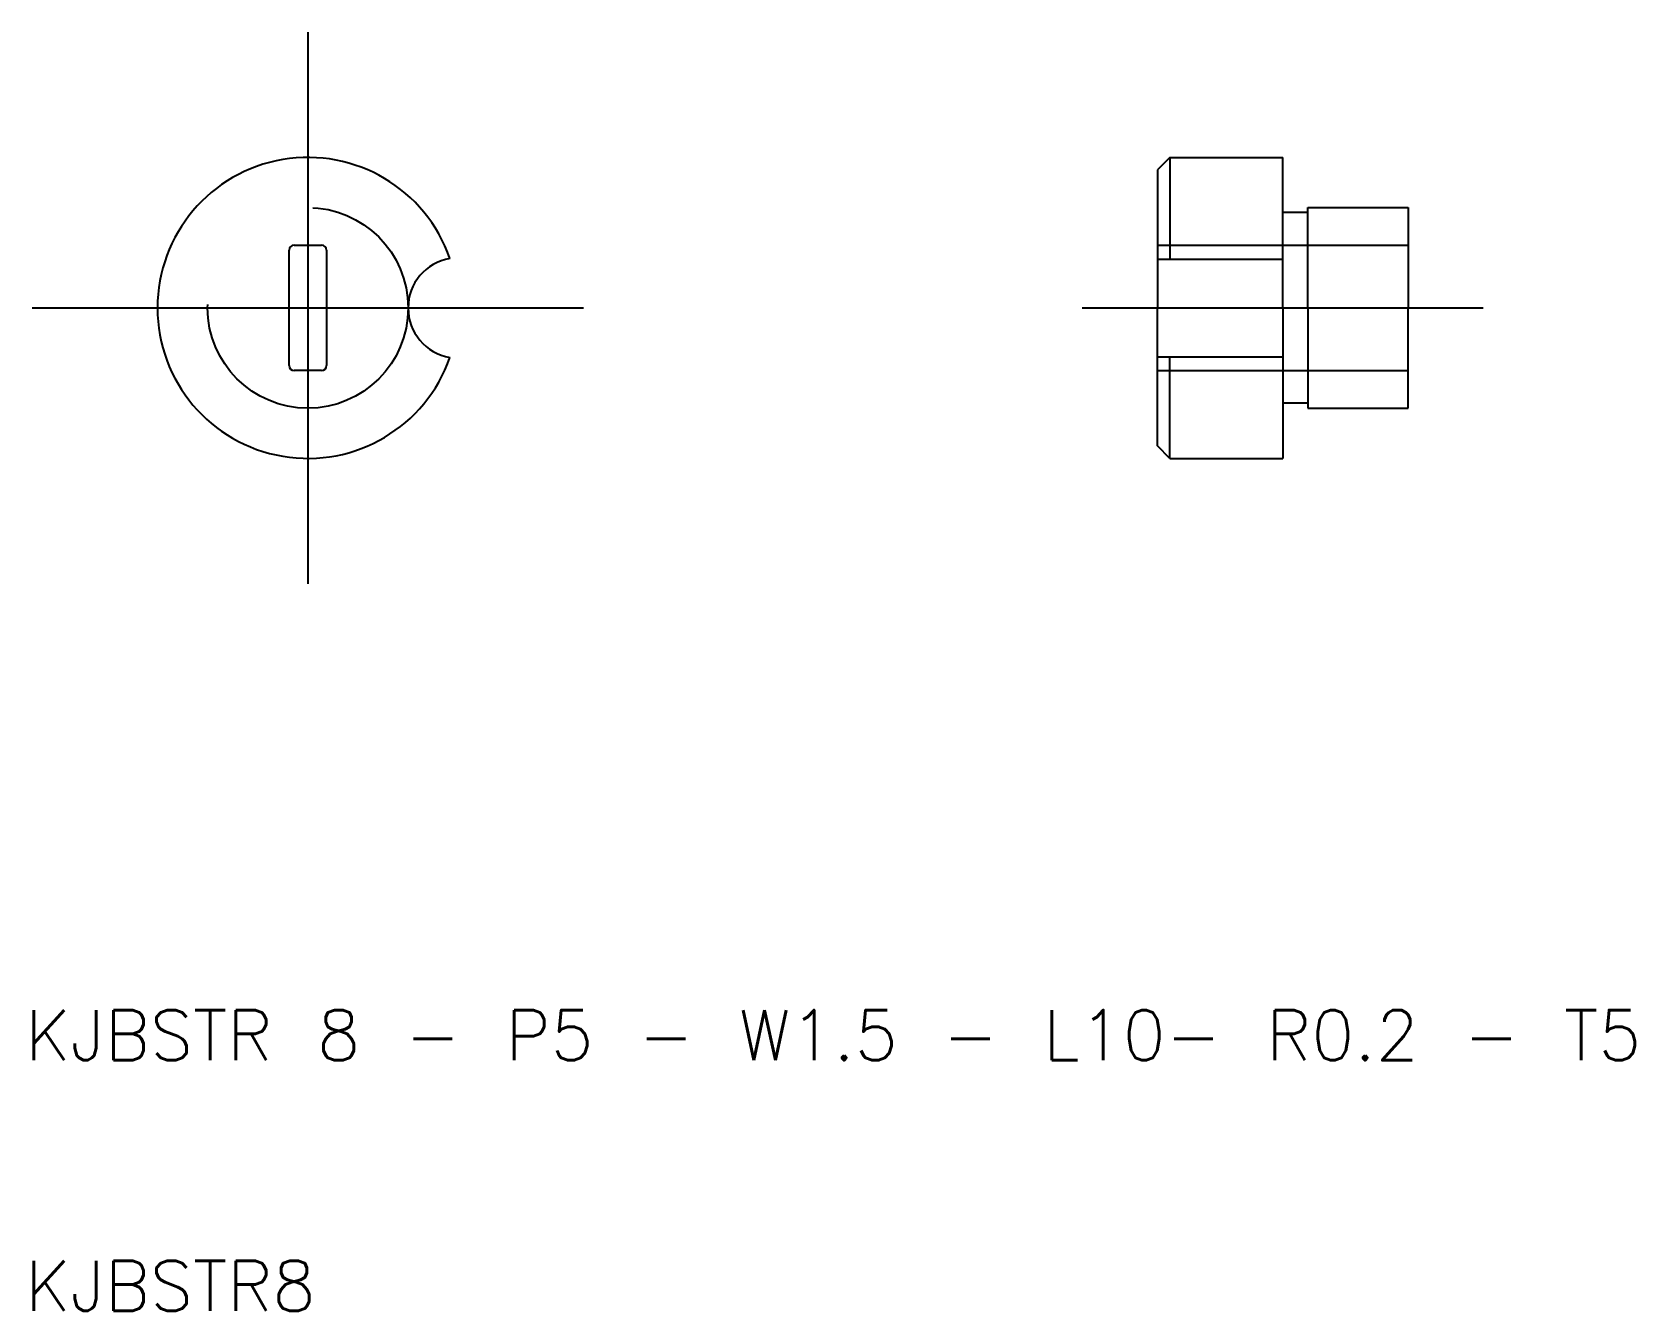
# Model space of a CAD drawing. Extents: x 10.3 to 74.2, y 10 to 61.
import ezdxf

# ---------------------------------------------------------------- set-up
doc = ezdxf.new("R2010")
doc.units = 0
doc.linetypes.add('CENTER', pattern=[50.8, 31.75, -6.35, 6.35, -6.35])
doc.linetypes.add('DASHED', pattern=[19.05, 12.7, -6.35])
doc.layers.get('0').update_dxf_attribs({"linetype": 'CONTINUOUS'})
doc.layers.add('CENTER', color=1, linetype='CENTER')
doc.styles.get("Standard").update_dxf_attribs({"font": 'txt.shx'})

msp = doc.modelspace()

# ---------------------------------------------------------------- linework, layer by layer
at = {"color": 7, "linetype": 'CONTINUOUS'}
for p, q in [((55.651, 56), (55.151, 55.5)), ((55.651, 56), (55.651, 51.95)), ((55.651, 56), (60.151, 56)), ((60.151, 54), (60.151, 56)), ((55.151, 55.5), (55.151, 50)), ((60.151, 50), (60.151, 54)), ((61.151, 53.8), (60.151, 53.8)), ((61.151, 54), (65.151, 54)), ((61.151, 50), (61.151, 54)), ((65.151, 54), (65.151, 50)), ((20.717, 52.5), (21.817, 52.5)), ((20.517, 47.7), (20.517, 52.3)), ((22.017, 52.3), (22.017, 47.7)), ((55.151, 51.95), (60.151, 51.95)), ((55.151, 44.5), (55.151, 50)), ((60.151, 50), (60.151, 46)), ((61.151, 50), (61.151, 46)), ((65.151, 46), (65.151, 50)), ((55.151, 48.05), (60.151, 48.05)), ((55.651, 44), (55.651, 48.05)), ((21.817, 47.5), (20.717, 47.5)), ((61.151, 46.2), (60.151, 46.2)), ((60.151, 46), (60.151, 44)), ((61.151, 46), (65.151, 46)), ((55.651, 44), (55.151, 44.5)), ((55.651, 44), (60.151, 44))]:
    msp.add_line(p, q, dxfattribs=at)
at = {"color": 3, "linetype": 'DASHED'}
for p, q in [((55.151, 52.5), (65.151, 52.5)), ((55.151, 47.5), (65.151, 47.5))]:
    msp.add_line(p, q, dxfattribs=at)
msp.add_circle((21.267, 50), 4, dxfattribs=at)
at = {"color": 7, "linetype": 'CONTINUOUS'}
for centre, radius, start, end in [((21.267, 50), 6, 19.18814, 340.81186), ((20.717, 52.3), 0.2, 90, 180), ((21.817, 52.3), 0.2, 0, 90), ((27.267, 50), 2, 99.59407, 260.40593), ((20.717, 47.7), 0.2, 180, 270), ((21.817, 47.7), 0.2, 270, 0)]:
    msp.add_arc(centre, radius, start, end, dxfattribs=at)
at = {"layer": 'CENTER', "color": 1, "linetype": 'CENTER'}
for p, q in [((21.267, 61), (21.267, 39)), ((10.267, 50), (32.267, 50)), ((52.151, 50), (68.151, 50))]:
    msp.add_line(p, q, dxfattribs=at)

# ---------------------------------------------------------------- texts
at = {"color": 7, "linetype": 'CONTINUOUS'}
for s, p in [('KJBSTR 8 - P5 - W1.5 - L10- R0.2 - T5', (10, 20)), ('KJBSTR8', (10, 10))]:
    msp.add_text(s, height=2, dxfattribs=at).set_placement(p)

doc.saveas('drawing.dxf')
